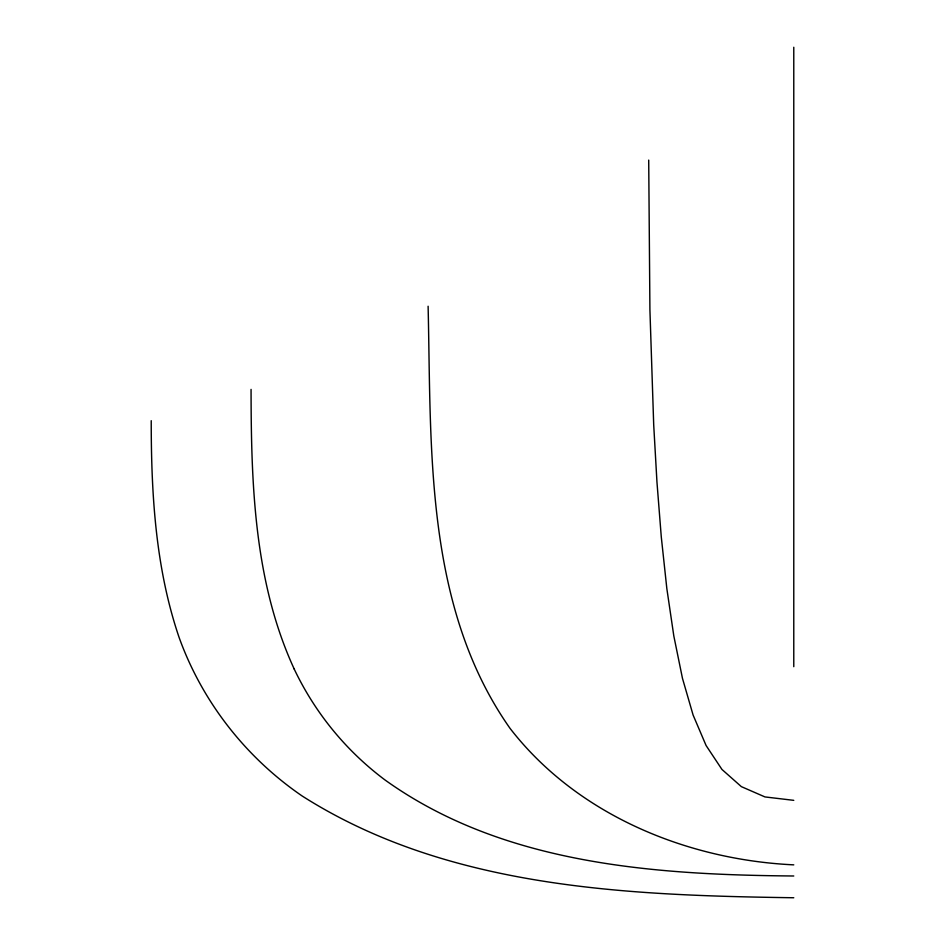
<?xml version="1.0" encoding="UTF-8"?>
<svg xmlns="http://www.w3.org/2000/svg" width="945" height="945" viewBox="0 0 945 945"><rect width="100%" height="100%" fill="white"/><g stroke="black" fill="none" stroke-linecap="round" stroke-linejoin="round"><path stroke-width="1.42" d="M793.776 897.75C626.748 895.352 447.446 888.394 302.199 796.021C245.818 757.453 202.242 701.781 179.101 637.45C155.405 567.791 151.212 493.692 151.224 420.679M793.776 875.991C653.716 874.81 502.917 864.344 385.217 780.121A298.077 298.077 0 0 1 294.202 669.036M793.776 864.852C686.59 859.82 576.757 814.696 509.981 728.288C424.21 606.312 431.416 448.485 428.109 306.239M793.776 800.344L764.966 796.93L741.341 786.63L721.956 769.454L706.08 745.499L693.087 715.011L682.467 678.345L673.82 635.985L666.839 588.593L661.287 536.937L656.952 481.985L653.704 424.884L649.912 309.677L648.707 160.095M294.214 669.036C254.004 581.754 251.205 483.816 251.063 389.387M793.776 47.25L793.776 666.686"/></g></svg>
